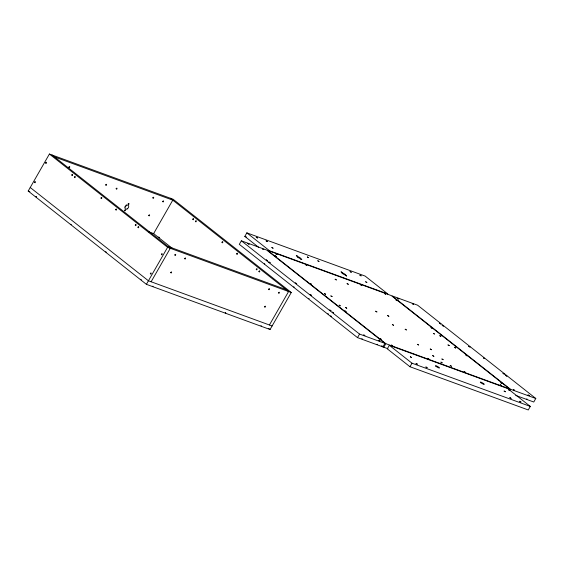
<?xml version="1.0" encoding="UTF-8"?>
<svg xmlns="http://www.w3.org/2000/svg" width="564" height="564" viewBox="0 0 564 564"><rect width="100%" height="100%" fill="white"/><g stroke="black" fill="none" stroke-linecap="round" stroke-linejoin="round"><path stroke-width="0.85" d="M28.2 191.048L49.399 154.035L173.077 199.226L291.271 292.504L270.071 329.517L146.393 284.327L28.2 191.048L29.85 191.654M146.393 284.327L167.593 247.314L291.271 292.504M151.117 281.767L170.279 248.294L52.085 155.022M241.35 240.8L239.319 244.346L357.513 337.624L382.907 346.902L384.937 343.356L266.744 250.078L241.35 240.8L359.543 334.078L384.937 343.356M258.566 247.251L244.818 236.401L246.849 232.862L365.148 276.085L387.828 293.978L269.529 250.754L246.849 232.862M269.416 324.991L288.585 291.525L170.384 198.246M357.513 337.624L359.543 334.078M382.42 346.134L383.802 347.227L385.832 343.68L509.511 388.871L508.7 390.288M389.322 345.295L387.292 348.841L409.972 366.741L528.271 409.965L530.301 406.418L507.621 388.518L389.322 345.295L412.002 363.195L530.301 406.418M409.972 366.741L412.002 363.195M509.595 390.619L510.406 389.202L535.8 398.48L533.77 402.019L515.75 395.434M327.924 313.64L328.593 314.218M105.715 251.657L106.243 252.164M140.669 279.236L141.338 279.814M54.489 156.912L172.788 200.142L153.619 233.609L148.656 231.79M244.818 236.401L246.475 237.007M167.882 246.405L286.181 289.628M383.802 347.227L387.926 348.735M272.102 325.971L148.424 280.78L30.23 187.502M158.837 237.148L159.267 237.359M330.723 315.798L330.807 316.073M331.392 316.376L330.962 316.164M308.839 298.666L309.164 298.638M35.941 196.54L36.399 196.787M526.564 398.995L527.044 399.051M294.161 287.09L293.71 286.822M376.893 344.315L377.527 344.548L377.253 344.28M362.412 339.049L361.841 338.696M159.358 237.655L158.646 237.169M36.336 196.998L35.68 196.561M71.29 224.578L70.719 224.225M225.226 312.738L225.854 312.971L225.586 312.71M152.632 286.216L153.112 286.272M264.791 263.945L264.375 263.677M261.372 325.95L260.956 325.675M535.8 398.48L417.607 305.202L392.213 295.924L510.406 389.202M509.511 388.871L391.317 295.592L267.639 250.409L385.832 343.68M381.525 345.81L382.907 346.902M153.295 233.348L172.647 248.625M49.399 154.035L167.593 247.314M268.69 328.424L270.071 329.517M126.315 204.76A2.298 1.544 -51.7 0 1 124.715 207.044M34.524 182.172C35.405 184.308 35.87 179.923 34.524 182.172M45.571 162.883C46.452 165.012 46.918 160.634 45.571 162.883M71.769 174.981C72.65 177.11 73.108 172.732 71.769 174.981M74.434 177.082C75.315 179.218 75.78 174.833 74.434 177.082M100.984 198.034C101.865 200.164 102.324 195.786 100.984 198.034M115.655 209.618C116.537 211.747 117.002 207.369 115.655 209.618M135.268 225.092C136.15 227.221 136.608 222.843 135.268 225.092M137.933 227.193C138.815 229.329 139.28 224.944 137.933 227.193M150.313 273.554C151.201 275.69 151.66 271.305 150.313 273.554M161.367 254.265C162.249 256.394 162.707 252.016 161.367 254.265M192.754 219.184C193.642 221.314 194.101 216.936 192.754 219.184M195.426 221.292C196.307 223.422 196.766 219.043 195.426 221.292M221.969 242.238C222.858 244.374 223.316 239.989 221.969 242.238M236.647 253.821C237.529 255.95 237.987 251.572 236.647 253.821M256.253 269.296C257.142 271.432 257.6 267.047 256.253 269.296M258.925 271.404C259.807 273.533 260.265 269.155 258.925 271.404M68.886 167.12C69.457 169.137 70.578 165.09 68.886 167.12M105.694 184.858C106.265 186.874 107.386 182.828 105.694 184.858M116.149 188.679C116.72 190.695 117.841 186.642 116.149 188.679M124.531 210.309C125.102 212.325 126.223 208.278 124.531 210.309M128.141 204.006C128.712 206.022 129.833 201.975 128.141 204.006M148.741 215.342C149.312 217.359 150.433 213.312 148.741 215.342M152.837 197.795C153.408 199.811 154.522 195.764 152.837 197.795M162.693 201.397C163.264 203.414 164.385 199.367 162.693 201.397M170.737 272.454C171.308 274.471 172.422 270.424 170.737 272.454M174.826 254.907C175.397 256.916 176.518 252.869 174.826 254.907M184.682 258.502C185.253 260.519 186.374 256.472 184.682 258.502M264.537 306.731C265.108 308.741 266.229 304.694 264.537 306.731M268.626 289.177C269.197 291.193 270.318 287.147 268.626 289.177M278.489 292.779C279.06 294.796 280.174 290.749 278.489 292.779M256.26 237.282L257.438 237.98L256.26 237.282M247.956 243.577L249.126 244.268L248.019 243.585M266.123 240.884L267.294 241.582L266.123 240.884M262.591 248.921L263.762 249.619L262.591 248.921M271.862 247.504L273.032 248.202L271.862 247.504M275.733 253.729L276.91 254.42L275.733 253.729M266.286 259.941L267.456 260.638L266.349 259.948M275.084 255.802L276.254 256.5L275.084 255.802M268.95 262.048L270.121 262.739L268.95 262.048M296.319 255.534L297.489 256.232L296.319 255.534M300.591 258.904L301.761 259.602L300.591 258.904M307.359 256.972L308.529 257.663L307.359 256.972M305.61 264.643L306.781 265.334L305.61 264.643M317.814 260.794L318.984 261.484L317.814 260.794M295.501 282.994L296.671 283.692L295.501 282.994M310.031 283.389L311.201 284.08L310.031 283.389M341.128 271.911L342.299 272.602L341.128 271.911M335.164 279.229L336.334 279.92L335.164 279.229M350.068 271.559L351.238 272.25L350.068 271.559M310.172 294.577L311.342 295.275L310.242 294.584M345.401 275.281L346.571 275.972L345.401 275.281M324.476 293.583L325.647 294.281L324.476 293.583M359.924 275.161L361.094 275.852L359.924 275.161M347.114 283.593L348.284 284.284L347.114 283.593M330.899 295.931L332.069 296.629L330.899 295.931M365.669 281.781L366.84 282.472L365.669 281.781M360.579 284.728L361.75 285.419L360.643 284.735M329.785 310.052L330.955 310.75L329.785 310.052M339.154 305.166L340.325 305.857L339.218 305.173M332.45 312.16L333.62 312.851L332.52 312.167M345.577 307.514L346.747 308.205L345.577 307.514M344.985 310.968L346.155 311.666L345.055 310.983M384.479 293.456L385.649 294.154L384.479 293.456M397.62 298.257L398.79 298.955L397.62 298.257M375.716 311.229L376.886 311.927L375.716 311.229M396.069 300.013L397.239 300.704L396.069 300.013M387.665 315.6L388.836 316.291L387.665 315.6M412.263 303.608L413.433 304.306L412.263 303.608M363.745 334.96L364.915 335.651L363.815 334.967M392.347 324.547L393.517 325.238L392.347 324.547M379.939 338.555L381.109 339.246L379.939 338.555M378.388 340.303L379.558 341.001L378.388 340.303M405.192 329.235L406.362 329.933L405.192 329.235M391.529 345.112L392.699 345.802L391.529 345.112M431.023 327.592L432.193 328.29L431.023 327.592M439.553 323.25L440.724 323.94L439.553 323.25M442.218 325.357L443.389 326.048L442.218 325.357M433.371 333.373L434.541 334.064L433.434 333.38M417.423 344.336L418.594 345.034L417.494 344.343M439.793 335.721L440.963 336.412L439.857 335.728M410.338 356.786L411.509 357.484L410.338 356.786M430.269 349.031L431.439 349.722L430.269 349.031M448.042 344.949L449.212 345.647L448.042 344.949M416.084 363.406L417.254 364.104L416.084 363.406M427.674 358.316L428.851 359.014L427.674 358.316M432.687 355.623L433.857 356.321L432.687 355.623M454.464 347.297L455.634 347.995L454.464 347.297M425.94 367.009L427.11 367.707L425.94 367.009M441.95 359.007L443.121 359.705L441.95 359.007M468.769 346.303L469.939 347.001L468.769 346.303M440.963 362.151L442.134 362.849L440.963 362.151M465.977 355.179L467.147 355.87L466.04 355.186M450.22 365.535L451.39 366.233L450.22 365.535M483.44 357.886L484.61 358.577L483.44 357.886M464.123 371.634L465.293 372.325L464.193 371.641M503.053 373.361L504.223 374.059L503.053 373.361M505.718 375.469L506.888 376.16L505.788 375.476M500.924 382.759L502.094 383.457L500.924 382.759M500.268 384.838L501.438 385.536L500.268 384.838M504.145 391.064L505.316 391.754L504.145 391.064M513.416 389.646L514.587 390.337L513.416 389.646M509.884 397.683L511.054 398.374L509.884 397.683M528.052 394.99L529.222 395.688L528.052 394.99M519.74 401.286L520.917 401.977L519.74 401.286M342.341 273.406A2.298 0.367 29.8 0 0 345.739 275.133A2.298 0.367 29.8 0 0 343.427 273.307A2.298 0.367 29.8 0 0 342.341 273.406M297.531 257.029A2.298 0.367 29.8 0 0 300.929 258.763A2.298 0.367 29.8 0 0 298.617 256.937A2.298 0.367 29.8 0 0 297.531 257.029M127.119 208.941A2.298 1.544 -51.7 0 0 128.331 205.402A2.298 1.544 -51.7 0 0 125.123 207.15A2.298 1.544 -51.7 0 0 127.119 208.941M480.81 382.681A2.298 0.367 29.8 0 0 484.208 384.415A2.298 0.367 29.8 0 0 481.896 382.589A2.298 0.367 29.8 0 0 480.81 382.681M436 366.311A2.298 0.367 29.8 0 0 439.398 368.038A2.298 0.367 29.8 0 0 437.086 366.219A2.298 0.367 29.8 0 0 436 366.311"/></g></svg>
